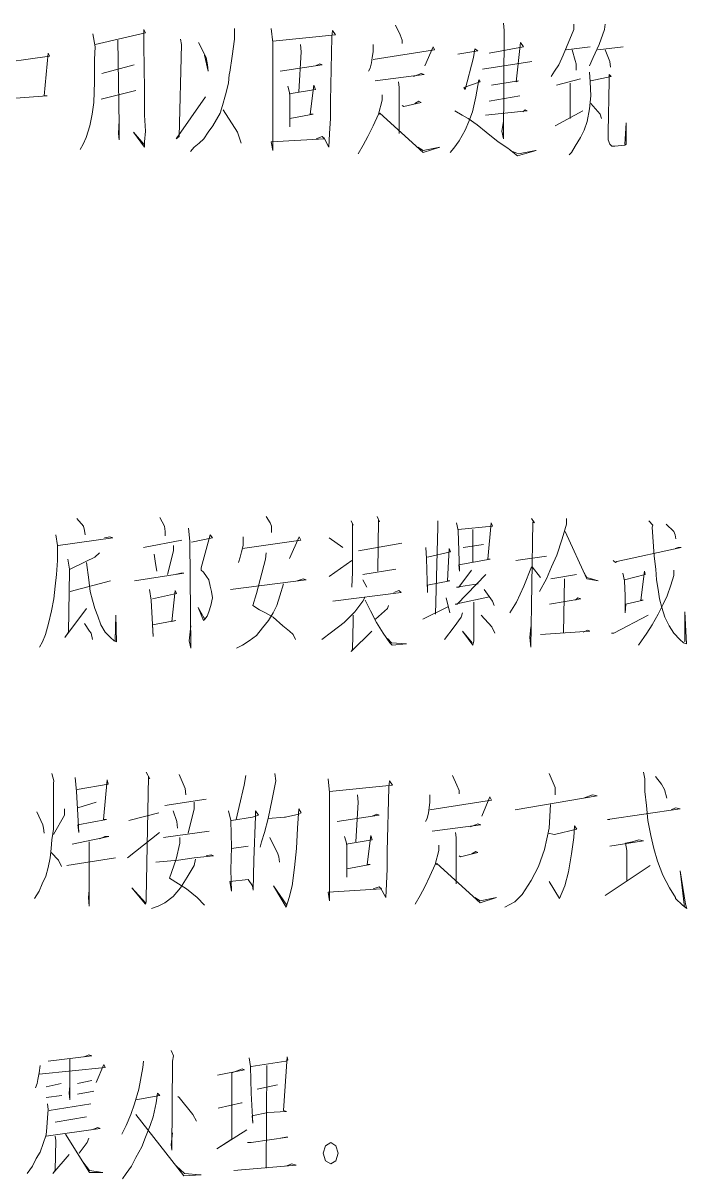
# Model space of a CAD drawing. Header units: millimetres. Extents: x 0 to 586, y 0 to 414.
# Drawn here: x 335.59 to 357.26, y 160.28 to 197.99 of the extents above; entities that cross this region are included whole.
import ezdxf

# ---------------------------------------------------------------- set-up
doc = ezdxf.new("R2010")
doc.units = ezdxf.units.MM

msp = doc.modelspace()

# ---------------------------------------------------------------- linework, layer by layer
at = {"color": 0, "lineweight": 0}
for points in [[(351.267889, 197.985944), (351.292583, 197.742528), (351.267889, 194.21475), (351.222028, 194.458167), (351.267889, 194.772139)], [(337.869389, 197.636694), (337.943472, 197.216889), (337.918778, 196.800611), (337.918778, 196.066833), (337.894083, 195.400083), (337.844694, 195.019083), (337.770611, 194.634556), (337.647139, 194.250028), (337.551889, 194.038361), (337.453111, 193.8655)], [(337.943472, 197.287444), (339.580361, 197.671972), (339.530972, 197.777806), (339.530972, 197.252167), (339.555667, 195.819889), (339.555667, 195.086111), (339.555667, 194.983806), (339.580361, 194.458167), (339.555667, 194.108917), (339.555667, 193.936056), (339.188778, 194.422889), (339.530972, 194.038361)], [(342.490778, 197.813083), (342.490778, 197.530861), (342.490778, 197.463833), (342.416694, 196.902917), (342.342611, 196.380806), (342.317917, 196.31025), (342.293222, 196.031556), (342.197972, 195.647028), (342.099194, 195.297778), (342.025111, 195.050833), (341.905167, 194.842694), (341.781694, 194.634556), (341.633528, 194.422889), (341.488889, 194.21475), (341.340722, 194.073639), (341.171389, 193.936056), (341.047917, 193.794944)], [(343.690222, 197.813083), (343.736083, 197.358), (343.736083, 193.830222), (343.690222, 194.108917), (345.425889, 194.21475), (345.351806, 194.285306), (345.15425, 194.21475)], [(343.736083, 197.393278), (345.792778, 197.601417), (345.694, 197.742528), (345.669306, 197.530861), (345.619917, 195.435361), (345.619917, 195.333056), (345.619917, 194.877972), (345.595222, 194.387611), (345.570528, 193.936056), (345.401194, 194.250028)], [(347.747167, 197.915389), (347.895333, 197.601417), (347.969417, 197.428556), (347.969417, 197.322722)], [(353.568, 197.950667), (353.568, 197.777806), (353.225806, 196.938194), (353.077639, 196.624222), (352.933, 196.416083), (352.834222, 196.239694)], [(354.594583, 197.950667), (354.569889, 197.777806), (354.400556, 197.287444), (354.203, 196.867639), (354.083056, 196.588944)], [(338.67725, 197.428556), (338.723111, 194.666306), (338.723111, 194.179472), (338.698417, 194.387611), (338.723111, 194.807417)], [(340.730417, 197.463833), (340.755111, 197.287444), (340.681028, 194.285306), (340.58225, 194.21475), (341.538278, 195.576472)], [(341.316028, 197.358), (341.559444, 196.867639), (341.608833, 196.624222), (341.633528, 196.416083), (341.513583, 196.938194)], [(344.642722, 197.287444), (344.667417, 197.044028), (344.593333, 195.749333)], [(347.013389, 197.287444), (347.013389, 197.044028), (346.988694, 196.867639), (346.964, 196.694778), (346.918139, 196.518389), (346.86875, 196.416083)], [(347.013389, 196.800611), (349.020694, 197.114583), (348.971306, 197.216889), (348.703194, 196.588944)], [(350.80575, 197.00875), (351.931111, 197.216889), (351.832333, 197.358), (351.684167, 196.066833), (351.75825, 196.098583), (350.876306, 195.961)], [(353.324583, 197.114583), (354.104222, 197.216889)], [(354.351167, 197.114583), (355.180194, 197.216889)], [(334.419222, 196.624222), (336.451222, 196.902917), (336.401833, 197.00875), (336.278361, 195.61175), (336.377139, 195.61175), (334.443917, 195.470639)], [(349.779167, 196.973472), (350.438861, 197.079306), (350.340083, 197.149861), (350.290694, 196.867639), (350.022583, 195.819889), (349.973194, 195.890444), (350.509417, 196.066833), (350.463556, 196.133861), (350.364778, 195.576472), (350.266, 195.086111), (350.146056, 194.772139), (350.022583, 194.493444), (349.825028, 194.144194), (349.655694, 193.900778), (349.532222, 193.759667)], [(353.518611, 197.114583), (353.617389, 196.765333), (353.642083, 196.6595), (353.642083, 196.451361)], [(354.594583, 197.114583), (354.74275, 196.730056), (354.767444, 196.553667)], [(339.213472, 196.624222), (338.162194, 196.345528)], [(343.983028, 196.416083), (345.351806, 196.624222), (345.277722, 196.6595), (345.129556, 196.588944)], [(350.5835, 196.483111), (352.199222, 196.730056)], [(347.087472, 196.098583), (348.6785, 196.31025), (348.579722, 196.345528), (348.336306, 196.239694)], [(353.007083, 195.961), (353.786722, 196.169139)], [(354.083056, 196.380806), (354.104222, 196.066833), (354.128917, 195.61175), (354.083056, 195.191944), (354.008972, 194.772139), (353.910194, 194.493444), (353.786722, 194.250028), (353.617389, 193.967806), (353.493917, 193.759667), (353.419833, 193.689111)], [(354.128917, 196.098583), (354.792139, 196.239694), (354.718056, 196.31025), (354.718056, 196.098583), (354.693361, 194.422889), (354.693361, 194.179472), (354.74275, 194.038361), (354.813306, 193.967806), (354.912083, 193.967806), (355.229583, 194.003083), (355.278972, 194.038361), (355.278972, 194.736861), (355.229583, 194.038361)], [(338.1375, 195.505917), (339.262861, 195.784611)], [(344.226444, 195.925722), (344.300528, 195.682306), (344.300528, 195.61175), (344.300528, 194.877972), (344.300528, 194.599278), (344.300528, 194.877972), (345.059, 195.019083), (344.960222, 195.019083), (345.083694, 195.961), (345.129556, 195.819889), (344.275833, 195.682306)], [(347.845944, 196.066833), (347.870639, 195.890444), (347.870639, 194.387611)], [(353.444528, 196.031556), (353.444528, 194.877972)], [(347.306194, 195.647028), (347.306194, 195.470639), (347.18625, 195.019083), (347.013389, 194.634556), (346.844056, 194.285306), (346.695889, 194.003083), (346.526556, 193.724389)], [(347.969417, 195.297778), (348.015278, 195.2625), (348.579722, 195.400083), (348.505639, 195.435361), (348.382167, 195.368333)], [(350.80575, 195.435361), (351.807639, 195.61175)], [(354.128917, 195.368333), (354.42525, 195.019083), (354.471111, 194.877972)], [(342.7095, 194.073639), (342.589556, 194.422889), (342.123889, 195.156667)], [(347.210944, 195.019083), (347.235639, 195.050833), (348.653806, 193.759667), (349.190028, 193.936056), (348.653806, 193.830222), (348.480944, 193.936056)], [(349.680389, 195.121389), (349.923806, 194.983806), (350.121361, 194.877972), (350.414167, 194.666306), (350.706972, 194.422889), (351.098556, 194.108917), (351.416056, 193.900778), (351.465444, 193.8655), (351.733556, 193.653833), (352.343861, 193.830222), (352.319167, 193.830222), (351.75825, 193.724389), (351.490139, 193.830222)], [(350.682278, 194.983806), (352.051056, 195.121389), (351.976972, 195.156667), (351.906417, 195.086111)], [(352.957694, 194.634556), (353.860806, 195.121389)], [(337.34375, 181.818139), (337.562472, 181.574722), (337.587167, 181.433611), (337.611861, 181.2925)], [(340.056611, 181.853417), (340.204778, 181.574722), (340.229472, 181.398333), (340.229472, 181.257222)], [(343.527944, 181.888694), (343.651417, 181.677028), (343.700806, 181.574722), (343.700806, 181.468889), (343.700806, 181.363056)], [(347.147444, 181.888694), (347.221528, 181.712306), (347.196833, 181.782861), (347.172139, 180.107167)], [(352.185111, 181.818139), (352.283889, 181.677028), (352.2345, 181.712306), (352.160417, 177.627139), (352.135722, 177.941111), (352.160417, 178.290361)], [(353.335167, 181.818139), (353.335167, 181.64175), (353.187, 181.154917), (353.017667, 180.629278), (352.844806, 180.24475), (352.675472, 179.860222), (352.453222, 179.440417)], [(340.984417, 181.504167), (341.033806, 181.084361), (341.0585, 177.591861), (341.009111, 177.835278), (341.0585, 178.325639)], [(346.293722, 181.747583), (346.364278, 181.606472), (346.339583, 181.64175), (346.339583, 180.071889), (346.318417, 179.581528)], [(349.130056, 181.747583), (349.130056, 181.539444), (349.055972, 178.706639)], [(349.740361, 181.677028), (349.78975, 181.433611), (349.839139, 180.107167), (349.814444, 180.315306), (350.841028, 180.491694), (350.766944, 180.491694), (350.865722, 181.677028), (350.915111, 181.574722), (349.78975, 181.468889)], [(350.276583, 181.468889), (350.276583, 180.385861)], [(353.285778, 181.398333), (353.994861, 179.860222), (354.36175, 179.789667), (353.994861, 179.8955), (353.896083, 180.071889)], [(356.023333, 181.747583), (356.146806, 181.606472), (356.122111, 181.539444), (356.196194, 180.594), (356.245583, 180.174194), (356.270278, 179.824944), (356.319667, 179.510972), (356.369056, 179.197), (356.439611, 178.918306), (356.538389, 178.604333), (356.686556, 178.325639), (356.831194, 178.078694), (357.02875, 177.870556), (357.148694, 177.764722), (357.247472, 177.729444), (357.198083, 178.777194), (357.198083, 177.8)], [(356.587778, 181.64175), (356.831194, 181.398333), (356.880583, 181.2925), (356.905278, 181.154917)], [(336.659361, 181.2925), (336.705222, 180.94325), (336.705222, 180.456417), (336.680528, 180.001333), (336.634667, 179.616806), (336.585278, 179.197), (336.511194, 178.812472), (336.412417, 178.392667), (336.313639, 178.043417), (336.218389, 177.8), (336.119611, 177.627139)], [(336.729917, 180.94325), (338.514972, 181.190194), (338.419722, 181.221944), (338.246861, 181.190194)], [(339.520389, 180.872694), (340.765694, 181.119639)], [(341.083194, 181.049083), (341.767583, 181.190194), (341.6935, 181.2925), (341.400694, 180.209472), (341.400694, 180.142444), (341.474778, 180.071889), (341.573556, 179.930778), (341.647639, 179.824944), (341.6935, 179.616806), (341.742889, 179.440417), (341.767583, 179.232278), (341.718194, 178.988861), (341.647639, 178.777194), (341.59825, 178.639611), (341.524167, 178.533778), (341.474778, 178.4985), (341.305444, 178.918306), (341.499472, 178.569056), (341.548861, 178.569056)], [(342.769472, 181.221944), (342.769472, 180.94325), (342.723611, 180.735111), (342.674222, 180.558722), (342.624833, 180.385861)], [(342.748306, 180.840944), (344.653306, 181.119639), (344.603917, 181.221944), (344.286417, 180.523444)], [(345.584639, 181.190194), (346.022083, 180.872694)], [(346.537139, 180.770389), (347.955306, 181.013806)], [(338.077528, 180.699833), (337.929361, 180.558722), (337.636556, 180.421139), (337.1215, 180.174194)], [(339.862583, 180.664556), (339.908444, 180.350583), (339.957833, 180.107167)], [(340.497583, 180.94325), (340.497583, 180.770389), (340.300028, 180.001333)], [(343.527944, 180.699833), (343.50325, 180.491694), (343.210444, 179.373389), (343.0905, 178.988861), (343.309222, 178.84775), (343.50325, 178.741917), (343.750194, 178.604333), (344.067694, 178.325639), (344.286417, 178.14925), (344.409889, 178.043417), (344.483972, 177.870556)], [(348.738472, 180.872694), (348.763167, 180.523444), (348.787861, 179.408667), (348.787861, 179.652083), (349.521639, 179.789667), (349.447556, 179.789667), (349.496944, 180.840944), (349.546333, 180.735111), (348.787861, 180.558722)], [(349.959083, 180.872694), (350.622306, 180.978528)], [(354.852111, 180.456417), (354.926194, 180.385861), (354.972056, 180.421139), (357.078139, 180.872694), (356.979361, 180.872694), (356.880583, 180.840944)], [(337.047417, 180.491694), (337.096806, 180.174194), (337.096806, 180.107167), (337.072111, 178.113972), (336.952167, 177.941111), (337.66125, 178.883028)], [(337.66125, 180.385861), (337.731806, 179.824944), (337.781194, 179.440417), (337.855278, 179.161722), (337.929361, 178.883028), (338.028139, 178.639611), (338.123389, 178.357389), (338.271556, 178.113972), (338.444417, 177.941111), (338.564361, 177.835278), (338.638444, 177.8), (338.61375, 178.674889), (338.589056, 177.835278)], [(345.584639, 179.930778), (346.318417, 180.456417)], [(351.673583, 180.456417), (352.675472, 180.594)], [(339.224056, 179.789667), (340.839778, 180.036611), (340.741, 180.036611), (340.546972, 180.001333)], [(346.685306, 180.001333), (347.761278, 180.174194)], [(350.692861, 180.001333), (349.765056, 179.024139), (349.690972, 179.024139), (350.816333, 179.267556)], [(350.230722, 180.142444), (349.814444, 179.581528), (349.740361, 179.581528), (350.449444, 179.687361)], [(352.185111, 180.24475), (351.941694, 179.616806), (351.698278, 179.091167), (351.476028, 178.741917)], [(352.209806, 180.24475), (352.477917, 179.8955)], [(353.652667, 180.001333), (352.820111, 179.860222)], [(355.169611, 180.036611), (355.219, 179.789667), (355.243694, 179.302833), (355.243694, 178.741917), (355.268389, 179.024139), (355.829306, 179.161722), (355.755222, 179.161722), (355.878694, 180.107167), (355.903389, 180.001333), (355.219, 179.824944)], [(356.831194, 180.142444), (356.831194, 179.966056), (356.732417, 179.652083), (356.612472, 179.302833), (356.489, 179.024139), (356.319667, 178.706639), (356.122111, 178.357389), (355.952778, 178.078694), (355.681139, 177.694167)], [(338.444417, 179.789667), (337.1215, 179.440417)], [(339.714417, 179.510972), (339.763806, 179.161722), (339.837889, 177.976389), (339.813194, 178.357389), (340.571667, 178.4985), (340.448194, 178.463222), (340.546972, 179.475694), (340.596361, 179.373389), (339.813194, 179.197)], [(342.356722, 179.510972), (344.826167, 179.824944), (344.727389, 179.860222), (344.533361, 179.789667)], [(344.092389, 179.687361), (343.968917, 179.302833), (343.870139, 178.988861), (343.750194, 178.741917), (343.602028, 178.4985), (343.408, 178.255083), (343.210444, 178.008139), (342.967028, 177.835278), (342.748306, 177.694167), (342.55075, 177.591861)], [(346.685306, 179.824944), (346.80525, 179.581528)], [(350.643472, 179.510972), (350.915111, 179.126444), (350.9645, 178.988861)], [(353.261083, 179.860222), (353.236389, 178.078694)], [(346.755861, 179.267556), (346.685306, 179.126444), (346.413667, 178.777194), (346.071472, 178.427944), (345.655194, 178.113972), (345.337694, 177.870556)], [(345.704583, 179.126444), (347.930611, 179.408667), (347.856528, 179.475694), (347.687194, 179.408667)], [(346.755861, 179.161722), (346.928722, 178.812472), (347.12275, 178.427944), (347.345, 178.078694), (347.563722, 177.764722), (347.637806, 177.694167), (348.103472, 177.729444), (347.613111, 177.764722), (347.489639, 177.905833)], [(349.398167, 179.232278), (349.521639, 178.741917)], [(352.77425, 179.024139), (353.800833, 179.197), (353.702056, 179.232278), (353.627972, 179.161722)], [(347.514333, 178.988861), (347.489639, 178.883028), (347.098056, 178.533778)], [(348.639694, 178.533778), (349.47225, 178.953583)], [(349.934389, 178.741917), (349.888528, 178.604333), (349.666278, 178.290361), (349.348778, 177.870556)], [(350.301278, 179.091167), (350.301278, 178.255083), (350.301278, 178.043417), (350.301278, 177.835278), (350.276583, 177.694167), (349.934389, 178.14925), (350.255417, 177.764722)], [(337.587167, 178.392667), (337.7565, 178.14925), (337.805889, 178.078694), (337.855278, 177.870556)], [(346.364278, 178.674889), (346.364278, 178.463222), (346.339583, 177.556583), (346.293722, 177.486028), (346.978111, 178.14925)], [(350.548222, 178.674889), (350.890417, 178.290361), (350.989194, 178.078694)], [(354.802722, 178.078694), (354.876806, 178.078694), (356.002167, 178.674889)], [(352.477917, 178.043417), (354.093639, 178.14925), (354.019556, 178.184528), (353.871389, 178.113972)], [(336.525306, 173.506694), (336.595861, 173.263278), (336.574694, 173.192722), (336.574694, 172.18025), (336.574694, 171.689889), (336.525306, 171.340639), (336.500611, 171.061944), (336.475917, 170.747972), (336.401833, 170.434), (336.32775, 170.151778), (336.207806, 169.908361), (336.109028, 169.664944), (335.960861, 169.421528)], [(339.605056, 173.541972), (339.728528, 173.333833), (339.679139, 173.400861), (339.62975, 170.571583), (339.605056, 169.421528), (339.605056, 169.315694), (339.580361, 169.245139), (339.139389, 169.770778), (339.580361, 169.280417)], [(340.681028, 173.471417), (340.878583, 173.016333), (340.89975, 172.808194)], [(343.810167, 173.506694), (343.834861, 173.263278), (343.714917, 172.667083), (343.591444, 172.039139), (343.467972, 171.584056), (343.372722, 171.270083), (343.323333, 171.097222)], [(352.760139, 173.506694), (352.957694, 173.051611), (352.957694, 172.808194)], [(355.843417, 173.541972), (355.892806, 173.333833), (355.892806, 172.914028), (355.942194, 172.458944), (355.988056, 171.968583), (356.086833, 171.48175), (356.185611, 171.061944), (356.305556, 170.642139), (356.478417, 170.187056), (356.697139, 169.770778), (356.894694, 169.453278), (356.894694, 169.421528), (357.113417, 169.209861), (357.261583, 169.104028), (357.212194, 169.245139), (357.039333, 170.328167), (357.1875, 169.139306)], [(337.283778, 173.369111), (337.329639, 172.914028), (337.403722, 171.584056), (337.379028, 171.831), (338.310361, 172.003861), (338.211583, 172.003861), (338.335056, 173.298556), (338.35975, 173.157444), (337.354333, 172.984583)], [(342.857667, 173.436139), (342.808278, 173.122167), (342.638944, 172.423667), (342.540167, 172.003861)], [(345.549361, 173.333833), (345.595222, 172.87875), (345.595222, 169.350972), (345.549361, 169.629667), (347.285028, 169.7355), (347.210944, 169.802528), (347.013389, 169.7355)], [(345.595222, 172.914028), (347.651917, 173.122167), (347.553139, 173.263278), (347.528444, 173.051611), (347.479056, 170.956111), (347.479056, 170.853806), (347.479056, 170.398722), (347.454361, 169.908361), (347.429667, 169.453278), (347.260333, 169.770778)], [(349.606306, 173.436139), (349.754472, 173.122167), (349.828556, 172.949306), (349.828556, 172.843472)], [(356.235, 173.400861), (356.429028, 173.157444), (356.527806, 172.984583), (356.601889, 172.702361)], [(346.501861, 172.808194), (346.526556, 172.564778), (346.452472, 171.270083)], [(348.872528, 172.808194), (348.872528, 172.564778), (348.847833, 172.388389), (348.823139, 172.215528), (348.777278, 172.039139), (348.727889, 171.936833)], [(348.872528, 172.317833), (350.879833, 172.635333), (350.830444, 172.737639), (350.562333, 172.109694)], [(351.659472, 172.317833), (354.326472, 172.772917), (354.178306, 172.808194), (353.8855, 172.702361)], [(336.941583, 172.353111), (336.941583, 172.144972), (336.574694, 171.517028)], [(337.379028, 172.388389), (337.968167, 172.564778)], [(340.215361, 172.458944), (341.562972, 172.667083)], [(341.171389, 172.564778), (341.171389, 172.353111), (340.973833, 171.552306)], [(343.591444, 172.039139), (344.127667, 172.074417), (344.152361, 172.074417), (344.593333, 172.18025), (344.667417, 172.215528), (344.593333, 172.353111), (344.543944, 171.725167), (344.51925, 171.061944), (344.448694, 170.434), (344.374611, 169.837806), (344.275833, 169.453278), (344.177056, 169.139306), (343.760778, 169.837806), (344.20175, 169.209861)], [(352.809528, 172.494222), (352.760139, 171.725167), (352.6155, 171.026667), (352.417944, 170.469278), (352.174528, 170.014194), (351.881722, 169.559111), (351.638306, 169.315694), (351.317278, 169.139306)], [(356.746528, 172.317833), (356.894694, 172.388389), (357.039333, 172.353111), (354.668667, 172.003861), (354.74275, 172.003861)], [(336.034944, 172.250806), (336.2325, 171.831), (336.253667, 171.725167), (336.278361, 171.552306)], [(339.044139, 171.968583), (340.021333, 172.215528)], [(340.487, 172.286083), (340.606944, 171.936833), (340.631639, 171.725167)], [(342.29675, 172.286083), (342.367306, 171.968583), (342.392, 171.097222), (342.367306, 170.363444), (342.392, 169.664944), (342.342611, 169.978917), (342.93175, 170.049472), (343.076389, 169.837806), (343.101083, 169.700222), (343.125778, 170.677417), (343.175167, 172.109694), (343.175167, 172.286083), (343.273944, 172.144972), (343.076389, 172.074417), (342.392, 171.968583)], [(345.842167, 171.936833), (347.210944, 172.144972), (347.136861, 172.18025), (346.988694, 172.109694)], [(338.99475, 170.747972), (340.046028, 171.584056)], [(340.1695, 171.411194), (341.658222, 171.619333)], [(348.946611, 171.619333), (350.537639, 171.831), (350.438861, 171.866278), (350.195444, 171.760444)], [(349.705083, 171.584056), (349.729778, 171.411194), (349.729778, 169.908361)], [(352.735444, 171.552306), (352.933, 171.517028), (353.666778, 171.689889), (353.592694, 171.795722), (353.568, 171.411194), (353.493917, 170.885556), (353.398667, 170.292889), (353.275194, 169.837806), (353.102333, 169.421528), (352.760139, 169.978917)], [(337.185, 171.203056), (338.384444, 171.446472), (338.260972, 171.446472), (338.088111, 171.375917)], [(337.745917, 171.270083), (337.745917, 169.174583), (337.721222, 169.453278), (337.745917, 169.700222)], [(340.705722, 171.411194), (340.705722, 171.234806), (340.58225, 170.712694), (340.363528, 170.08475), (340.656333, 169.908361), (340.924444, 169.7355), (341.266639, 169.453278), (341.513583, 169.209861)], [(343.640833, 171.411194), (343.908944, 170.885556), (343.933639, 170.78325), (343.958333, 170.606861)], [(346.085583, 171.446472), (346.159667, 171.203056), (346.159667, 171.1325), (346.159667, 170.398722), (346.159667, 170.120028), (346.159667, 170.398722), (346.918139, 170.536306), (346.819361, 170.536306), (346.942833, 171.48175), (346.988694, 171.340639), (346.134972, 171.203056)], [(354.74275, 171.1325), (355.843417, 171.305361), (355.69525, 171.340639), (355.476528, 171.270083), (355.254278, 171.234806), (355.303667, 170.991389), (355.303667, 170.014194)], [(336.500611, 170.920833), (336.744028, 170.677417), (336.842806, 170.469278)], [(339.922556, 170.606861), (340.656333, 170.677417), (341.171389, 170.747972), (341.806389, 170.818528), (341.732306, 170.853806), (341.562972, 170.818528)], [(342.392, 171.061944), (342.93175, 171.1325)], [(349.165333, 171.167778), (349.165333, 170.991389), (349.045389, 170.536306), (348.872528, 170.151778), (348.703194, 169.802528), (348.555028, 169.523833), (348.385694, 169.245139)], [(349.828556, 170.818528), (349.874417, 170.78325), (350.438861, 170.920833), (350.364778, 170.956111), (350.241306, 170.885556)], [(337.012139, 170.504556), (338.603167, 170.747972)], [(341.220778, 170.712694), (341.171389, 170.504556), (340.949139, 170.120028), (340.730417, 169.770778), (340.487, 169.488556), (340.215361, 169.280417), (339.996639, 169.174583), (339.777917, 169.104028)], [(349.070083, 170.536306), (349.094778, 170.571583), (350.512944, 169.280417), (351.049167, 169.453278), (350.512944, 169.350972), (350.340083, 169.453278)], [(354.594583, 169.523833), (356.062139, 170.504556)], [(340.419972, 164.468528), (340.494056, 164.292139), (340.469361, 164.119278), (340.444667, 161.219444), (340.419972, 161.392306), (340.469361, 161.776833)], [(336.408889, 164.119278), (337.827056, 164.292139), (337.731806, 164.327417), (337.583639, 164.256861)], [(337.117972, 164.189833), (337.117972, 162.859861), (337.093278, 163.071528), (337.117972, 163.314944)], [(339.516861, 164.119278), (339.492167, 163.907611), (339.368694, 163.209111), (339.220528, 162.722278), (339.100583, 162.373028), (338.952417, 162.023778), (338.807778, 161.741556)], [(342.9635, 164.225111), (343.012889, 163.942889), (343.037583, 163.071528), (343.086972, 162.090806), (343.062278, 162.33775), (343.573806, 162.440056), (344.187639, 162.475333), (344.088861, 162.510611), (344.212333, 164.256861), (344.2335, 164.154556), (344.162944, 164.119278), (343.037583, 163.942889)], [(336.140778, 163.978167), (336.116083, 163.73475), (336.066694, 163.523083), (336.042, 163.3855), (335.992611, 163.244389)], [(336.116083, 163.699472), (338.268028, 163.907611), (338.218639, 164.013444), (337.975222, 163.420778)], [(341.936917, 163.664194), (342.815333, 163.840583), (342.744778, 163.872333), (342.571917, 163.805306), (342.402583, 163.73475), (342.402583, 161.568694), (341.912222, 161.254722), (342.889417, 161.882667)], [(343.549111, 163.978167), (343.524417, 160.626778)], [(336.825167, 163.3855), (336.338333, 163.279667)], [(337.827056, 163.491333), (337.364917, 163.3855)], [(343.231611, 163.209111), (343.891306, 163.350222)], [(336.338333, 162.930417), (336.849861, 163.000972)], [(337.364917, 163.03625), (337.901139, 163.142083)], [(339.269917, 162.859861), (340.053083, 163.000972), (339.979, 163.071528), (339.929611, 162.757556), (339.834361, 162.302472), (339.735583, 162.023778), (339.587417, 161.63925), (339.467472, 161.325278), (339.269917, 160.976028), (339.125278, 160.693806), (338.952417, 160.450389), (338.832472, 160.277528)], [(340.638694, 162.965694), (340.688083, 162.930417), (341.129056, 162.373028), (341.252528, 162.161361)], [(336.384194, 162.722278), (336.408889, 162.545889), (336.384194, 162.267194), (336.3595, 161.953222), (336.338333, 161.709806), (336.239556, 161.427583), (336.140778, 161.148889), (336.017306, 160.94075), (335.897361, 160.693806), (335.7245, 160.450389)], [(336.433583, 162.510611), (337.802361, 162.722278)], [(342.744778, 162.757556), (342.720083, 162.757556), (341.961611, 162.581167)], [(337.657722, 162.302472), (336.631139, 162.126083)], [(339.269917, 162.373028), (340.83625, 160.379833), (341.397167, 160.415111), (341.372472, 160.415111), (340.860944, 160.450389), (340.592833, 160.693806)], [(336.338333, 161.674528), (338.098694, 161.917944), (338.024611, 161.953222), (337.827056, 161.882667)], [(336.631139, 161.674528), (336.655833, 161.533417), (336.631139, 160.556222), (336.557056, 160.450389), (337.093278, 161.078333)], [(336.973333, 161.741556), (337.7565, 160.485667), (338.193944, 160.485667), (337.7565, 160.556222), (337.53425, 160.834917)], [(337.731806, 161.603972), (337.682417, 161.462861), (337.414306, 161.113611)], [(342.914111, 161.462861), (343.037583, 161.462861), (344.2335, 161.63925), (344.162944, 161.63925), (343.990083, 161.603972)], [(342.473139, 160.556222), (344.505139, 160.729083), (344.356972, 160.764361), (344.162944, 160.693806)]]:
    msp.add_lwpolyline(points, dxfattribs=at)
msp.add_lwpolyline([(345.873917, 161.113611), (345.803361, 161.360556), (345.6305, 161.462861), (345.457639, 161.360556), (345.383556, 161.113611), (345.457639, 160.866667), (345.6305, 160.764361), (345.803361, 160.866667)], close=True, dxfattribs=at)

doc.saveas('drawing.dxf')
